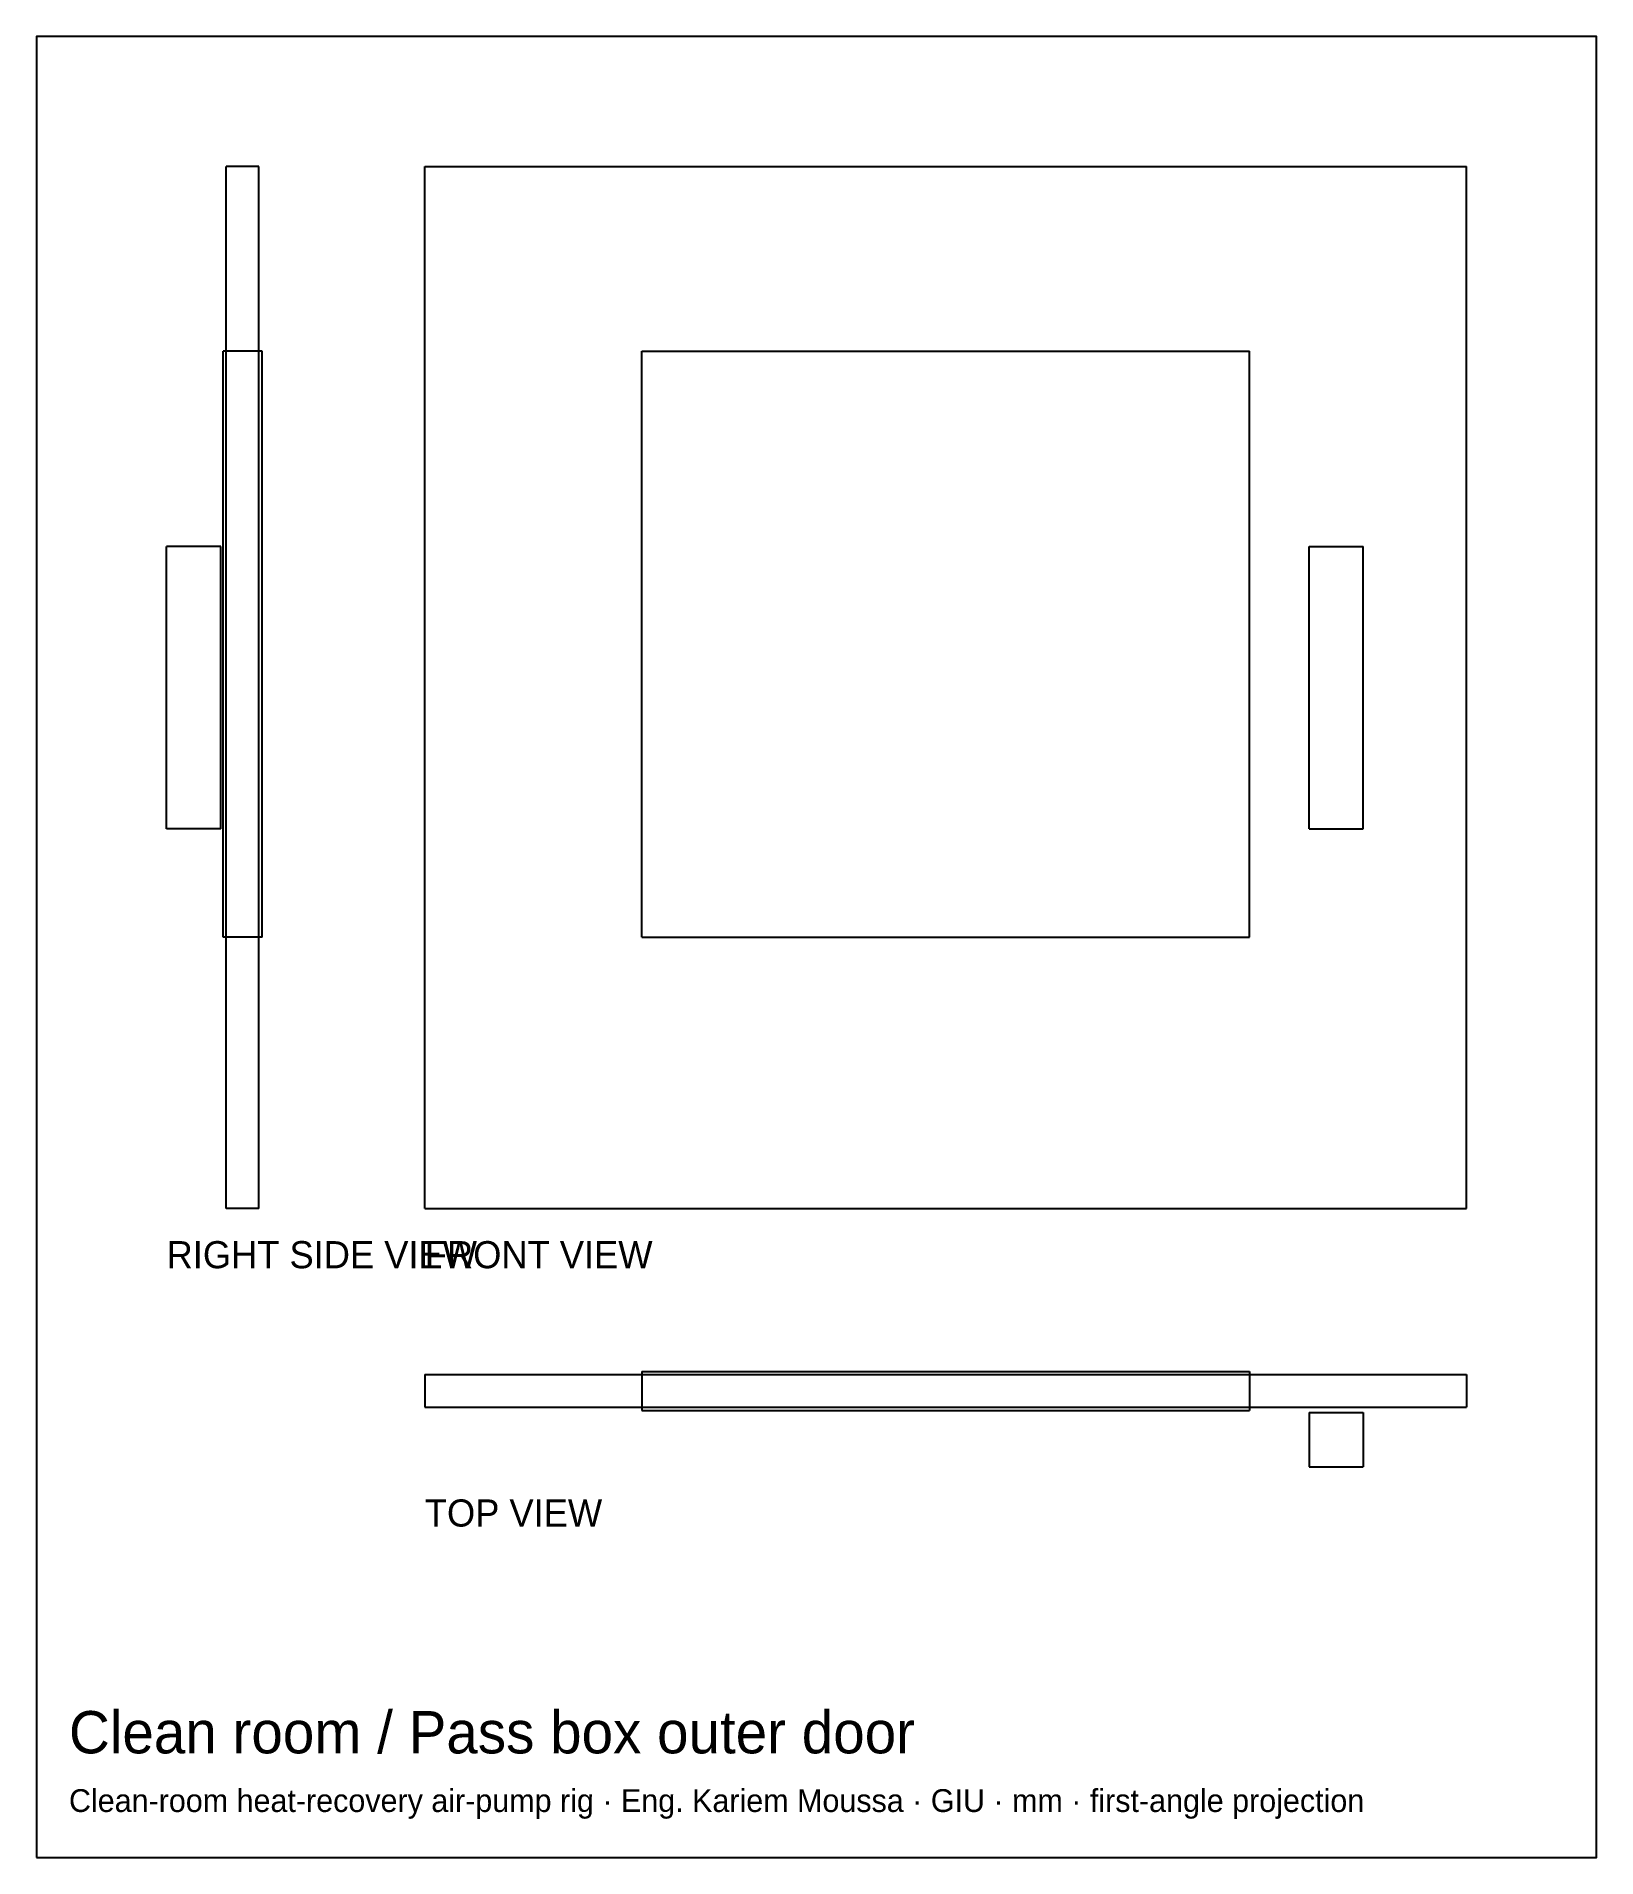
# Model space of a CAD drawing. Header units: millimetres. Extents: x 26 to 170, y 67 to 235.
import ezdxf

# ---------------------------------------------------------------- set-up
doc = ezdxf.new("R2010")
doc.units = ezdxf.units.MM
for name, color, linetype in [('BORDER', 7, 'Continuous'), ('HIDDEN', 8, 'Continuous'), ('TEXT', 5, 'Continuous'), ('VISIBLE', 7, 'Continuous')]:
    doc.layers.add(name, color=color, linetype=linetype)

msp = doc.modelspace()

# ---------------------------------------------------------------- linework, layer by layer
at = {"layer": 'BORDER'}
msp.add_lwpolyline([(26.2, 67.2), (170, 67.2), (170, 235), (26.2, 235)], close=True, dxfattribs=at)
at = {"layer": 'HIDDEN'}
for points in [[(46.7, 223), (43.7, 223)], [(43.7, 127), (43.7, 223)], [(46.7, 127), (46.7, 223)], [(62, 223), (158, 223)], [(62, 127), (62, 223)], [(158, 127), (158, 223)], [(47, 206), (43.4, 206)], [(43.4, 152), (43.4, 206)], [(46.7, 206), (43.7, 206)], [(47, 152), (47, 206)], [(82, 206), (138, 206)], [(82, 152), (82, 206)], [(138, 152), (138, 206)], [(43.2, 188), (38.2, 188)], [(38.2, 162), (38.2, 188)], [(43.2, 162), (43.2, 188)], [(143.5, 188), (148.5, 188)], [(143.5, 162), (143.5, 188)], [(148.5, 162), (148.5, 188)], [(43.2, 162), (38.2, 162)], [(143.5, 162), (148.5, 162)], [(47, 152), (43.4, 152)], [(46.7, 152), (43.7, 152)], [(82, 152), (138, 152)], [(46.7, 127), (43.7, 127)], [(62, 127), (158, 127)], [(62, 111.7), (158, 111.7)], [(62, 111.7), (62, 108.7)], [(82, 112), (138, 112)], [(82, 112), (82, 108.4)], [(82, 111.7), (82, 108.7)], [(138, 112), (138, 108.4)], [(138, 111.7), (138, 108.7)], [(158, 111.7), (158, 108.7)], [(62, 108.7), (158, 108.7)], [(82, 108.4), (138, 108.4)], [(143.5, 108.2), (148.5, 108.2)], [(143.5, 108.2), (143.5, 103.2)], [(148.5, 108.2), (148.5, 103.2)], [(143.5, 103.2), (148.5, 103.2)]]:
    msp.add_lwpolyline(points, dxfattribs=at)
at = {"layer": 'VISIBLE'}
for points in [[(46.7, 223), (43.7, 223)], [(43.7, 127), (43.7, 223)], [(46.7, 127), (46.7, 223)], [(62, 223), (158, 223)], [(62, 127), (62, 223)], [(158, 127), (158, 223)], [(43.7, 206), (43.4, 206)], [(43.4, 152), (43.4, 206)], [(47, 206), (46.7, 206)], [(47, 152), (47, 206)], [(82, 206), (138, 206)], [(82, 152), (82, 206)], [(138, 152), (138, 206)], [(43.2, 188), (38.2, 188)], [(38.2, 162), (38.2, 188)], [(43.2, 162), (43.2, 188)], [(143.5, 188), (148.5, 188)], [(143.5, 162), (143.5, 188)], [(148.5, 162), (148.5, 188)], [(43.2, 162), (38.2, 162)], [(143.5, 162), (148.5, 162)], [(43.7, 152), (43.4, 152)], [(47, 152), (46.7, 152)], [(82, 152), (138, 152)], [(46.7, 127), (43.7, 127)], [(62, 127), (158, 127)], [(62, 111.7), (158, 111.7)], [(62, 111.7), (62, 108.7)], [(82, 112), (138, 112)], [(82, 112), (82, 111.7)], [(138, 112), (138, 111.7)], [(158, 111.7), (158, 108.7)], [(62, 108.7), (158, 108.7)], [(82, 108.7), (82, 108.4)], [(82, 108.4), (138, 108.4)], [(138, 108.7), (138, 108.4)], [(143.5, 108.2), (148.5, 108.2)], [(143.5, 108.2), (143.5, 103.2)], [(148.5, 108.2), (148.5, 103.2)], [(143.5, 103.2), (148.5, 103.2)]]:
    msp.add_lwpolyline(points, dxfattribs=at)

# ---------------------------------------------------------------- texts
at = {"layer": 'TEXT'}
for s, height, p in [('RIGHT SIDE VIEW', 2.5, (38.2, 121.5)), ('FRONT VIEW', 2.5, (62, 121.5)), ('TOP VIEW', 2.5, (62, 97.7)), ('Clean room / Pass box outer door', 3.9, (29.2, 76.8)), ('Clean-room heat-recovery air-pump rig · Eng. Kariem Moussa · GIU · mm · first-angle projection', 2.1, (29.2, 71.4))]:
    msp.add_text(s, height=height, dxfattribs=at).set_placement(p)

doc.saveas('drawing.dxf')
